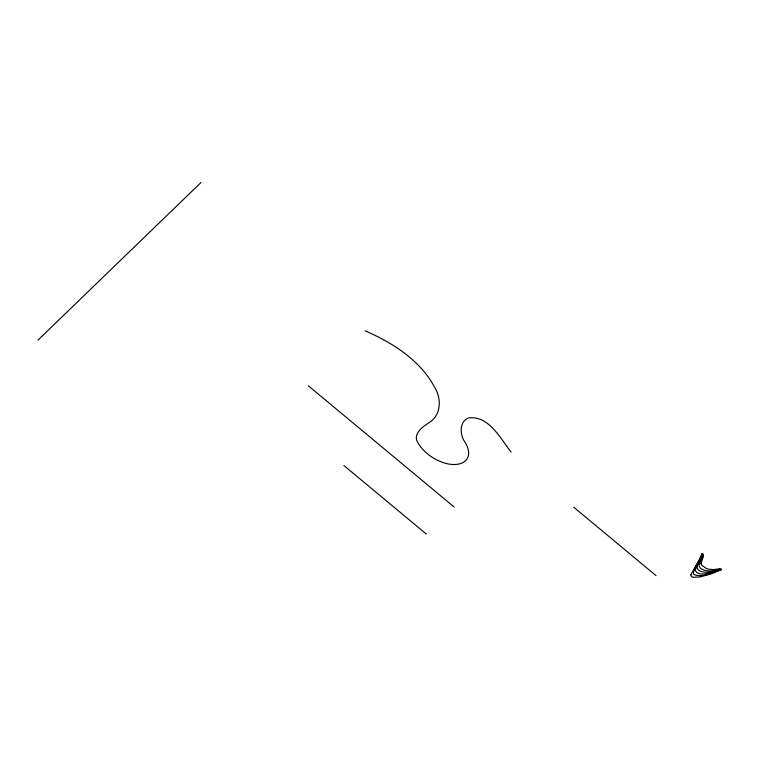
<?xml version="1.0" encoding="UTF-8"?>
<svg xmlns="http://www.w3.org/2000/svg" width="760" height="760" viewBox="0 0 760 760"><rect width="100%" height="100%" fill="white"/><g stroke="black" fill="none" stroke-linecap="round" stroke-linejoin="round"><path stroke-width="1.14" d="M38 340.091L201.011 182.505M365.227 330.828C392.806 342.931 420.498 360.363 434.929 387.762C441.598 398.895 441.199 414.979 429.39 422.484C422.474 426.816 411.74 434.463 418.456 443.659C424.289 452.912 433.855 459.572 444.163 462.935C463.068 468.654 476.311 458.365 463.638 440.04C459.942 432.877 459.695 421.733 468.245 417.99C488.528 414.922 500.564 438.605 511.072 452.086M573.658 507.129L656.032 575.624M308.36 385.805L454.195 507.062M343.919 465.538L426.303 534.033M690.85 574.864L691.457 576.612L692.93 577.286L699.817 576.982L710.761 574.009L721.658 569.544C712.928 572.223 702.857 578.179 693.69 574.465C692.151 567.359 701.461 560.918 702.439 553.565L702.097 553.289A104.262 92.986 6.8 0 1 698.601 560.832L690.85 574.864M695.086 570.142C699.238 578.683 714.542 570.75 721.316 569.259L720.974 568.974C712.709 573.667 688.028 575.339 700.777 559.607A110.048 98.144 6.8 0 0 703.123 554.135L695.086 570.142M701.033 563.369L701.651 565.136L705.878 568.157A12.578 11.22 6.8 0 0 708.681 569.173L713.63 569.611L720.632 568.689C714.248 570.969 706.106 572.631 700.302 568.072C696.644 564.053 703.313 558.837 703.466 554.42L703.342 556.339A86.279 76.94 6.8 0 1 702.135 560.044L701.033 563.369"/></g></svg>
